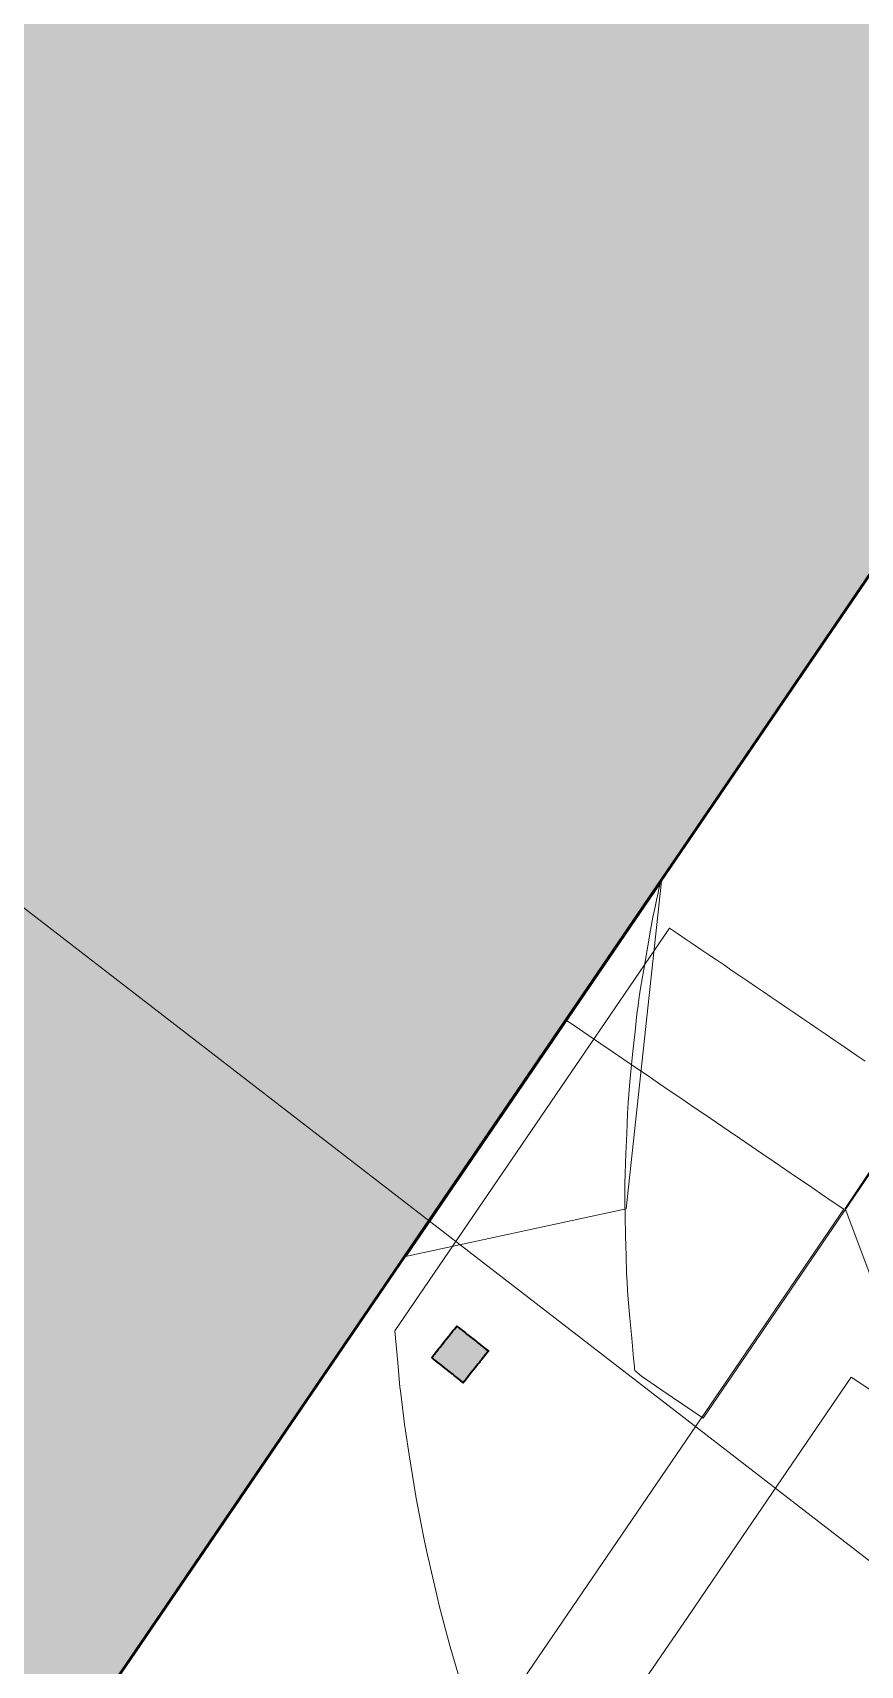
# Model space of a CAD drawing. Header units: millimetres. Extents: x -100577 to 287200, y -212120 to 238461.
# Drawn here: x 35610 to 38072, y 35771 to 40632 of the extents above; entities that cross this region are included whole.
import ezdxf

# ---------------------------------------------------------------- set-up
doc = ezdxf.new("R2010")
doc.units = ezdxf.units.MM
for name, color, linetype, lineweight in [('01_切断（構造・壁）', 7, 'Continuous', 35), ('10_見えがかり', 7, 'Continuous', 13), ('30_敷地・外構', 8, 'Continuous', 9), ('50_寸法', 3, 'Continuous', 9)]:
    doc.layers.add(name, color=color, linetype=linetype, lineweight=lineweight)

msp = doc.modelspace()

# ---------------------------------------------------------------- hatches: boundary and pattern name
at = {"layer": '01_切断（構造・壁）'}
msp.add_hatch(color=7, dxfattribs=at).paths.add_polyline_path([(36804.8, 36680.9), (36802.4, 36682.8), (36796.9, 36687.1), (36798.9, 36689.5), (36803.2, 36695), (36805.1, 36697.4), (36809.4, 36702.8), (36811.3, 36705.2), (36815.6, 36710.6), (36817.5, 36713), (36821.8, 36718.4), (36823.8, 36720.8), (36828.1, 36726.3), (36830, 36728.7), (36834.3, 36734.1), (36836.2, 36736.5), (36840.5, 36741.9), (36842.4, 36744.3), (36846.7, 36749.7), (36848.7, 36752.1), (36853, 36757.6), (36854.9, 36760), (36859.2, 36765.4), (36861.1, 36767.8), (36865.4, 36773.2), (36867.3, 36775.6), (36871.6, 36781), (36874, 36779.1), (36879.5, 36774.8), (36881.9, 36772.9), (36887.3, 36768.6), (36889.7, 36766.7), (36895.1, 36762.4), (36897.5, 36760.5), (36902.9, 36756.1), (36905.3, 36754.2), (36910.8, 36749.9), (36913.2, 36748), (36918.6, 36743.7), (36921, 36741.8), (36926.4, 36737.5), (36928.8, 36735.6), (36934.2, 36731.2), (36936.7, 36729.3), (36942.1, 36725), (36944.5, 36723.1), (36949.9, 36718.8), (36952.3, 36716.9), (36957.7, 36712.6), (36960.1, 36710.7), (36965.6, 36706.3), (36963.6, 36703.9), (36959.3, 36698.5), (36957.4, 36696.1), (36953.1, 36690.7), (36951.2, 36688.3), (36946.9, 36682.9), (36945, 36680.5), (36940.6, 36675), (36938.7, 36672.6), (36934.4, 36667.2), (36932.5, 36664.8), (36928.2, 36659.4), (36926.3, 36657), (36922, 36651.6), (36920.1, 36649.2), (36915.7, 36643.7), (36913.8, 36641.3), (36909.5, 36635.9), (36907.6, 36633.5), (36903.3, 36628.1), (36901.4, 36625.7), (36897.1, 36620.3), (36895.2, 36617.8), (36890.8, 36612.4), (36888.4, 36614.3), (36883, 36618.7), (36880.6, 36620.6), (36875.2, 36624.9), (36872.8, 36626.8), (36867.4, 36631.1), (36865, 36633), (36859.5, 36637.3), (36857.1, 36639.2), (36851.7, 36643.6), (36849.3, 36645.5), (36843.9, 36649.8), (36841.5, 36651.7), (36836.1, 36656), (36833.7, 36657.9), (36828.2, 36662.2), (36825.8, 36664.1), (36820.4, 36668.5), (36818, 36670.4), (36812.6, 36674.7), (36810.2, 36676.6)])
at = {"layer": '30_敷地・外構'}
msp.add_hatch(color=8, dxfattribs=at).paths.add_polyline_path([(203769.5, 214442.2), (243429.9, 177722.4), (287200.4, 133010.5), (281793.1, -51921.2), (240885.5, -149400.6), (236609.7, -153248.5), (133667.7, -201676.7), (129226.2, -203199.9), (92493.3, -208828.8), (80788.6, -210334.9), (60527.7, -212120.5), (29239.6, -207578.6), (4133.8, -203331.5), (-18461.2, -198214.2), (-25999.5, -196278.4), (-94563.8, -156949.3), (-100576.7, -152008.9), (-15558.2, -27276.9), (128293.3, -27285.8), (128295.1, 900.2), (83295.1, 903), (83298.1, 56905.6), (50292.3, 56910.4), (20297, 12903.7), (20297.7, 906.9), (3652.8, 907.9), (165570.8, 238460.5)])
h = msp.add_hatch(color=8, dxfattribs=at)
h.paths.add_polyline_path([(70281.8, 69207.8), (73677.5, 71131.7), (76317.4, 70450.3), (93200.2, 82501.8), (103770.8, 90730.6), (105767.7, 92615), (106777, 92003.9), (118469.6, 107201.5), (129043.6, 119707.7), (151078.7, 145305.3), (166376.8, 164634), (171338.8, 170679.3), (187221.6, 191433.9), (198287.1, 205505.8), (198077.8, 207155.4), (198176.7, 210842.5), (200714.4, 210456.7), (204131.2, 206946.8), (209555.7, 200562), (211125.9, 198648.5), (212482.5, 197237.2), (214840.2, 195221.2), (221884.4, 189362.5), (224837.6, 186553.4), (231278.8, 180241.4), (233222.4, 178925.4), (234262.7, 178289.6), (238252.8, 175499.1), (239941, 174138.4), (238463.9, 171833.7), (214169.7, 143331.8), (209158, 139970.9), (184287.9, 106391.7), (183978.8, 101792.3), (187006.4, 98885.9), (183025.8, 93881.7), (165710.5, 106977.9), (169773.7, 111251.6), (174631.2, 107898.8), (178916.9, 108657.7), (203772.1, 141800.6), (210006.1, 145862.8), (226838.7, 165530.3), (229045.1, 168159.5), (228926.8, 173574.7), (225566, 172051.7), (219062, 168983.4), (203917.8, 160610.9), (202180.3, 160000.3), (200038.9, 159685.2), (197646.8, 159569.2), (191232.4, 159713.7), (183101.3, 159306.8), (180096, 159014.2), (168070.4, 160234.9), (162297.1, 151659), (173068.1, 147576.7), (172195.8, 145262.2), (160705.7, 149610.5), (132461.2, 116785.1), (121949.3, 104357), (112882.8, 92798.2), (110861.5, 90176.8), (104210.4, 83405.4), (97491.3, 77480.3), (91406.2, 72673.6), (81313, 65672.4), (81913.6, 64348.8), (188764.9, 67868.7), (246788.5, 67840.1), (246782.4, 63340.4), (205026.1, 63372.3), (201917.6, 60299.6), (196541.2, 60910.6), (193812.1, 63375.4), (188843, 63378.7), (126859.9, 61341.1), (83292.6, 59800.2), (83292.1, 56905.6), (50292.3, 56910.4), (20297, 12903.7), (20297, 12688.5), (15590.7, 3142.9), (14531.9, 521.6), (14417.8, -2475.5), (17720, -43184.1), (25175.2, -42918.5), (79835.2, -42007), (146150.7, -40578.9), (241235.5, -38178.8), (246311.2, -38102.7), (247627, -49076.9), (261713.2, -83458.2), (157801.7, -94080.4), (165058.9, -133727.2), (125695.1, -141051.4), (124858.5, -140143.1), (118887.5, -141940.9), (123034.3, -155932.7), (127770.8, -172228.3), (146551, -170016.7), (170292.1, -167511), (174821.9, -166335.5), (176248.1, -172157.3), (171364.9, -173432), (147215.1, -175970), (104092.5, -181701.7), (47870.9, -189957.7), (8834.5, -196640), (5104.1, -198423.7), (4305.2, -197393.1), (3768, -190337.6), (6822.6, -189843.8), (32763, -185393.7), (35342.7, -181411.3), (31434.2, -162225.7), (28768.7, -160898.3), (-9297.6, -166488.1), (-10932.9, -168206.2), (-6545.2, -190414.5), (-10493.4, -191063.3), (-16165.6, -162327.1), (-26790.2, -120042.4), (-7087.1, -114417.5), (18234.2, -108159), (19923.5, -105794.1), (14653.4, -79966.8), (13290.8, -79523.1), (-25792.5, -92480.8), (-55264.6, -101098.3), (-56830.6, -103919.1), (-41581.5, -164299.3), (-39301.9, -166240.5), (-28152.8, -163917.1), (-27140.8, -168806), (-41869.2, -171871.6), (-45676.2, -172875.7), (-47156.1, -168100.7), (-45926.7, -165398.6), (-61931.1, -102077.8), (-67560.2, -103569.8), (-63454.4, -97546.1), (-48680.2, -93970.1), (-27190.9, -87692.8), (-10339.7, -82620.1), (13576, -74692.3), (11129, -62712.5), (4851.7, -55163.2), (-7349.7, -55898.5), (-35297.5, -58584.6), (-37037.7, -58789.7), (-28960.4, -46939.4), (-8207.5, -44935.7), (7055.9, -44015.2), (3105.4, -3032.2), (840.6, -3217.9), (7522.9, 6585.8), (10187.5, 6878.3), (11706.4, 9732.8), (14901.5, 15113.4), (16646.9, 17889.1), (22187.6, 25269.1), (30756.1, 36198.6), (31077.5, 37245.9), (31975.8, 38563.7), (31567.5, 38842), (31588.6, 38910.6), (30327, 40042.1), (49726.1, 68502.9)])
h.paths.add_polyline_path([(249686.5, -79169.6), (252259.2, -74874.4), (242638.1, -51401.1), (239775.7, -49213.7), (181560.6, -50672.4), (180361.5, -51600.4), (186760.2, -82836), (189879.9, -85279.1)], flags=0)
h.paths.add_polyline_path([(122432.1, -172857.2), (117492, -157794.3), (113402.4, -143592.4), (102608.5, -146842.3), (107948.6, -173032.7), (109906.3, -174334.1)], flags=0)
h.paths.add_polyline_path([(102996.6, -140548.1), (124602.2, -135154.1), (156696.1, -129184.4), (157833, -127530), (155666.1, -115696.7), (153986.3, -115089.9), (100253.9, -125531.9), (98537.9, -126917.3), (100981.6, -138868.5)], flags=0)
h.paths.add_polyline_path([(181053.6, -86178), (182290.1, -83401.5), (175965.9, -52507), (173537.3, -50882.1), (151095.8, -51446.1), (149631.6, -53415.5), (155735.4, -84812.1), (159727.9, -88358.6)], flags=0)
h.paths.add_polyline_path([(99494.3, -121610.6), (153219.1, -111162.3), (154578.8, -109774.6), (152277.1, -97194.9), (149896.3, -96119.8), (96586.6, -107524.3), (94891.3, -109028.4), (97241.7, -120535.1)], flags=0)
h.paths.add_polyline_path([(75896.9, -176990.2), (78241.8, -179443.5), (101889, -175966.4), (103551.3, -173924.8), (87363.8, -94627.4), (84319.8, -93101.1), (61964.6, -97605.5), (60072.8, -99694.4), (67162.3, -133433.2)], flags=0)
h.paths.add_polyline_path([(95750.4, -103618.9), (148859.4, -92258.5), (150733.9, -89644.7), (148254.3, -79377.5), (145045.1, -77400.2), (93521.8, -88309.4), (91195.7, -90896.2), (93506.5, -102243.3)], flags=0)
h.paths.add_polyline_path([(43382.8, -180823.1), (48031.7, -183881.9), (70055.1, -180646.6), (71981.9, -177742.1), (63245.7, -134234.7), (56561.5, -102428.6), (52408.1, -99533.9), (29809, -104087.4), (28183.3, -106324.1)], flags=0)
h.paths.add_polyline_path([(89321.7, -81754.1), (91291.1, -82655.5), (145232, -71228.9), (146664.1, -69541), (143754.5, -54561.9), (140927.6, -51686.8), (84918.2, -52894.1), (83660.4, -53992.7)], flags=0)
h.paths.add_polyline_path([(26104.8, -96137.2), (28626.9, -98207.3), (83131.5, -87228.8), (85408.9, -85024.9), (82982.7, -73164.2), (80491.6, -71617.5), (25091, -79979.4), (23284.3, -82315)], flags=0)
h.paths.add_polyline_path([(8662.3, -116696.7), (16955.9, -155943.6), (19718.1, -157181.6), (28042.5, -155955.5), (29652, -153514.1), (21590.4, -113992.6), (19195.1, -112036.1), (11433.2, -113952.7)], flags=0)
h.paths.add_polyline_path([(-14901.1, -146868.3), (-13246.6, -153270), (-11595.5, -160014.5), (-10030.9, -161553.2), (11082.9, -158450), (13057.8, -154408.2), (5242.1, -117420.3), (2042.8, -116282), (-6056.4, -118286.7), (-18134.3, -121726.9), (-20359.4, -125135)], flags=0)
h.paths.add_polyline_path([(21655.5, -74325.8), (23826.9, -76129.8), (79893, -67670.8), (81368.1, -65237.5), (79190.5, -54559.2), (77563.5, -53034.8), (26041.5, -53901.6), (19126.3, -61936.4)], flags=0)
h.paths.add_polyline_path([(189980.9, 189290.1), (174073.1, 168504.1), (169859.1, 162049), (180101.3, 161022.9), (182960.3, 161291.7), (191203.4, 161711.3), (197625.7, 161560.6), (199848, 161671.4), (201703.1, 161946.9), (203092.1, 162439.7), (218116.6, 170741.8), (225532, 174554.4), (228861.8, 176201.2), (228827.8, 177751.9), (222409.3, 184045.9), (219560.9, 186746.1), (212587, 192548.9), (210073, 194689.2), (208505.3, 196332.2), (206877.2, 198317.3), (203662.6, 202101.3), (200069.2, 202133.5)], flags=0)
h.paths.add_polyline_path([(11098.7, -3879.5), (11053.3, -3474.8), (10631.2, -2734.1), (9456.7, -2857.9), (9312.6, -4172.2), (12771.6, -42208.1), (13096.5, -42585.8), (13413.3, -42769.7), (14294.3, -42685.8), (14446.4, -42063.9)], flags=0)

# ---------------------------------------------------------------- linework, layer by layer
at = {"layer": '01_切断（構造・壁）'}
msp.add_lwpolyline([(36804.8, 36680.9), (36802.4, 36682.8), (36796.9, 36687.1), (36798.9, 36689.5), (36803.2, 36695), (36805.1, 36697.4), (36809.4, 36702.8), (36811.3, 36705.2), (36815.6, 36710.6), (36817.5, 36713), (36821.8, 36718.4), (36823.8, 36720.8), (36828.1, 36726.3), (36830, 36728.7), (36834.3, 36734.1), (36836.2, 36736.5), (36840.5, 36741.9), (36842.4, 36744.3), (36846.7, 36749.7), (36848.7, 36752.1), (36853, 36757.6), (36854.9, 36760), (36859.2, 36765.4), (36861.1, 36767.8), (36865.4, 36773.2), (36867.3, 36775.6), (36871.6, 36781), (36874, 36779.1), (36879.5, 36774.8), (36881.9, 36772.9), (36887.3, 36768.6), (36889.7, 36766.7), (36895.1, 36762.4), (36897.5, 36760.5), (36902.9, 36756.1), (36905.3, 36754.2), (36910.8, 36749.9), (36913.2, 36748), (36918.6, 36743.7), (36921, 36741.8), (36926.4, 36737.5), (36928.8, 36735.6), (36934.2, 36731.2), (36936.7, 36729.3), (36942.1, 36725), (36944.5, 36723.1), (36949.9, 36718.8), (36952.3, 36716.9), (36957.7, 36712.6), (36960.1, 36710.7), (36965.6, 36706.3), (36963.6, 36703.9), (36959.3, 36698.5), (36957.4, 36696.1), (36953.1, 36690.7), (36951.2, 36688.3), (36946.9, 36682.9), (36945, 36680.5), (36940.6, 36675), (36938.7, 36672.6), (36934.4, 36667.2), (36932.5, 36664.8), (36928.2, 36659.4), (36926.3, 36657), (36922, 36651.6), (36920.1, 36649.2), (36915.7, 36643.7), (36913.8, 36641.3), (36909.5, 36635.9), (36907.6, 36633.5), (36903.3, 36628.1), (36901.4, 36625.7), (36897.1, 36620.3), (36895.2, 36617.8), (36890.8, 36612.4), (36888.4, 36614.3), (36883, 36618.7), (36880.6, 36620.6), (36875.2, 36624.9), (36872.8, 36626.8), (36867.4, 36631.1), (36865, 36633), (36859.5, 36637.3), (36857.1, 36639.2), (36851.7, 36643.6), (36849.3, 36645.5), (36843.9, 36649.8), (36841.5, 36651.7), (36836.1, 36656), (36833.7, 36657.9), (36828.2, 36662.2), (36825.8, 36664.1), (36820.4, 36668.5), (36818, 36670.4), (36812.6, 36674.7), (36810.2, 36676.6), (36804.8, 36680.9)], dxfattribs=at)
at = {"layer": '10_見えがかり'}
for points in [[(35611.7, 35363.3), (36165.3, 36175.5), (36719, 36987.8), (37375.9, 37130.1), (37480.7, 38105.3), (40248.9, 42166.6), (40802.6, 42978.9), (41356.2, 43791.1), (41953.9, 44370.6), (42273.5, 43723.7), (41719.9, 42911.4), (41166.3, 42099.1), (40612.7, 41286.9), (39505.4, 39662.3), (38954, 38848.6), (38571.6, 37947.5), (38027.4, 37130.8), (38275.2, 36470.3), (38978.6, 35826.5), (38868.4, 34999.4)], [(36722, 36990.5), (37478.1, 38099.7)]]:
    msp.add_lwpolyline(points, dxfattribs=at)
at = {"layer": '30_敷地・外構'}
for points in [[(236609.7, -153248.5), (133667.7, -201676.7), (129226.2, -203199.9), (92493.3, -208828.8), (80788.6, -210334.9), (60527.7, -212120.5), (29239.6, -207578.6), (4133.8, -203331.5), (-18461.2, -198214.2), (-25999.5, -196278.4), (-94563.8, -156949.3), (-100576.7, -152008.9), (-15558.2, -27276.9), (128293.3, -27285.8), (128295.1, 900.2), (83295.1, 903), (83298.1, 56905.6), (50292.3, 56910.4), (20297, 12903.7), (20297.7, 906.9), (3652.8, 907.9), (165570.8, 238460.5)], [(188843, 63378.7), (126859.9, 61341.1), (83292.6, 59800.2), (83292.1, 56905.6), (50292.3, 56910.4), (20297, 12903.7), (20297, 12688.5), (15590.7, 3142.9), (14531.9, 521.6), (14417.8, -2475.5), (17720, -43184.1), (25175.2, -42918.5), (79835.2, -42007), (146150.7, -40578.9), (241235.5, -38178.8)], [(83295.1, 56902.6), (83292.1, 900), (20300.7, 903.9), (20300, 12902.8), (50293.9, 56907.4), (83295.1, 56902.6)], [(37604.3, 36506.5), (37543.2, 36548.1), (37482, 36589.8), (37420.9, 36631.4), (37401.5, 36648.3), (37400.8, 36653.9), (37400, 36659.5), (37397.5, 36685.5), (37392.1, 36744.8), (37386.7, 36804.1), (37381.5, 36861.1), (37380, 36886.8), (37378.4, 36912.6), (37376.9, 36938.3), (37375.4, 36989.7), (37373.9, 37049.2), (37372.3, 37108.7), (37371.5, 37153.1), (37371.7, 37178.9), (37371.9, 37204.7), (37372.4, 37235.1), (37374.8, 37294.6), (37377.1, 37354.1), (37379.5, 37413.6), (37381.4, 37445.2), (37383.3, 37470.9), (37385.2, 37496.6), (37389.3, 37539.7), (37395.6, 37598.9), (37401.9, 37658.1), (37407.6, 37710.3), (37411.1, 37735.8), (37414.7, 37761.4), (37418.3, 37786.9), (37427.7, 37842.2), (37437.9, 37900.8), (37448, 37959.5), (37455.3, 37998.6), (37460.5, 38023.8), (37465.7, 38049.1), (37470.3, 38070.6), (37473.1, 38082.3), (37475.9, 38094.1), (37478.8, 38105.8), (38743.6, 39961.6)], [(36892.3, 35688), (36851.4, 35825.6), (36851.4, 35825.8), (36833, 35895.9), (36818.2, 35952.8), (36815, 35966.9), (36781.8, 36112.9), (36774.6, 36145), (36765.8, 36190.7), (36749.7, 36274), (36749.7, 36274.1), (36730.1, 36397.7), (36718.9, 36468.6), (36716.3, 36489.1), (36703.9, 36588.1), (36702.5, 36599.1), (36695.8, 36672.5), (36687.1, 36766.8), (36687.1, 36767), (36687.2, 36767.2), (37078.8, 37341.6), (37504.4, 37966.1), (37504.5, 37966.2)], [(37504.5, 37966.2), (37504.5, 37966.2), (37504.5, 37966.2), (37504.5, 37966.2), (37504.5, 37966.2), (37504.5, 37966.2), (37504.5, 37966.2), (37504.5, 37966.2), (37504.5, 37966.2), (37504.5, 37966.2), (37504.5, 37966.2), (37504.5, 37966.2), (37504.5, 37966.2), (37504.5, 37966.2), (37504.5, 37966.2), (37504.6, 37966.2), (37504.6, 37966.2), (37504.6, 37966.2), (37504.6, 37966.2), (37504.6, 37966.1), (37504.6, 37966.1), (37504.6, 37966.1), (37504.6, 37966.1), (37504.6, 37966.1), (37504.6, 37966.1), (37504.6, 37966.1), (37504.6, 37966.1), (37504.6, 37966.1), (37504.6, 37966.1), (37504.6, 37966.1), (37504.6, 37966.1), (37504.6, 37966.1), (37504.6, 37966.1), (37504.6, 37966.1), (37504.6, 37966.1), (37504.6, 37966.1), (37504.6, 37966.1), (37504.6, 37966.1), (37504.6, 37966.1), (37504.7, 37966.1), (37504.7, 37966.1), (37504.7, 37966.1), (37504.7, 37966.1), (37504.7, 37966.1), (37504.7, 37966.1), (37504.7, 37966.1), (37504.7, 37966.1), (37504.7, 37966.1), (37504.7, 37966.1), (37528, 37950.2), (37551.3, 37934.3), (37574.5, 37918.5), (37597.8, 37902.6), (37621.1, 37886.7), (37644.4, 37870.9), (37667.7, 37855), (37690.9, 37839.1), (37714.2, 37823.3), (37737.5, 37807.4), (37760.8, 37791.5), (37784.1, 37775.7), (37807.3, 37759.8), (37830.6, 37743.9), (37853.9, 37728.1), (37877.2, 37712.2), (37900.5, 37696.3), (37923.7, 37680.4), (37947, 37664.6), (37970.3, 37648.7), (37993.6, 37632.8), (38016.9, 37617), (38040.1, 37601.1), (38063.4, 37585.2), (38086.7, 37569.4)], [(35788.5, 35626.2), (36492.5, 36659.1), (37196.6, 37692), (37231, 37668.5), (37265.4, 37645.1), (37299.9, 37621.6), (37334.3, 37598.1), (37368.7, 37574.7), (37403.1, 37551.2), (37437.6, 37527.7), (37472, 37504.3), (37506.4, 37480.8), (37540.9, 37457.3), (37575.3, 37433.9), (37609.7, 37410.4), (37644.2, 37386.9), (37678.6, 37363.5), (37713, 37340), (37747.4, 37316.5), (37781.9, 37293.1), (37816.3, 37269.6), (37850.7, 37246.1), (37885.2, 37222.7), (37919.6, 37199.2), (37954, 37175.7), (37988.4, 37152.3), (38022.9, 37128.8), (37318.9, 36095.9), (36614.8, 35063)], [(38184.3, 37357.5), (37894.3, 36932), (37604.3, 36506.5)], [(37397.8, 35679), (37559.7, 35916.6), (37721.6, 36154.2), (37883.6, 36391.7), (38045.5, 36629.3), (38100.6, 36591.8)]]:
    msp.add_lwpolyline(points, dxfattribs=at)
at = {"layer": '50_寸法'}
msp.add_lwpolyline([(39257.9, 35186.7), (33815.5, 39391)], dxfattribs=at)

doc.saveas('drawing.dxf')
